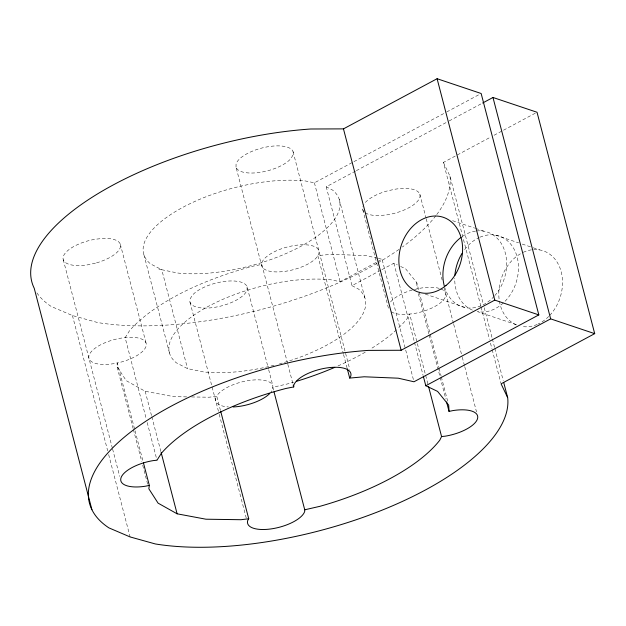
<?xml version="1.0" encoding="UTF-8"?>
<svg xmlns="http://www.w3.org/2000/svg" width="626" height="626" viewBox="0 0 626 626"><rect width="100%" height="100%" fill="white"/><g stroke="black" fill="none" stroke-linecap="round" stroke-linejoin="round"><path stroke-width="0.47" stroke-dasharray="3.13 2.35" d="M236.025 167.165L236.065 164.004A29.563 11.737 -14.6 0 1 268.452 146.656A29.563 11.737 -14.6 0 1 293.046 154.912L291.067 158.378A29.563 11.737 -14.6 0 1 260.659 172.26A29.563 11.737 -14.6 0 1 236.025 167.165L261.778 266.05A29.563 11.737 -14.6 0 0 286.411 271.144A29.563 11.737 -14.6 0 0 316.826 257.263L318.806 253.796A29.563 11.737 -14.6 0 0 294.212 245.541A29.563 11.737 -14.6 0 0 261.817 262.889L261.778 266.05M247.082 286.825L247.043 289.987A29.563 11.737 -14.6 0 1 214.655 307.335A29.563 11.737 -14.6 0 1 190.061 299.079L192.041 295.613A29.563 11.737 -14.6 0 1 222.457 281.731A29.563 11.737 -14.6 0 1 247.082 286.825L268.429 368.761M268.671 369.7L272.842 385.71L272.803 388.871A29.563 11.737 -14.6 0 1 270.823 392.338M133.135 428.489L116.937 366.296L117.289 362.9L121.162 362.063A29.563 11.737 -14.6 0 0 146.046 346.327A29.563 11.737 -14.6 0 0 128.698 337.336L121.46 338.071A29.563 11.737 -14.6 0 0 89.064 355.427A29.563 11.737 -14.6 0 0 113.658 363.675L117.289 362.9L134.786 429.796M355.451 171.141L326.224 186.791L332.539 190.069A103.454 41.089 -14.6 0 1 300.214 246.683A103.454 41.089 -14.6 0 1 177.674 273.022L161.774 269.728L150.569 263.922A103.454 41.089 -14.6 0 1 182.894 207.308A103.454 41.089 -14.6 0 1 305.441 180.969L314.401 182.823L353.08 162.103M353.94 161.649L445.908 112.383M446.768 111.921L479.43 94.424M356.311 170.679L448.279 121.413M449.139 120.951L481.801 103.462M480.854 306.224L443.396 162.416L490.643 137.102M494.078 135.263L502.67 130.662M503.531 130.2L537.03 112.257M274.016 365.271A103.454 41.089 -14.6 0 1 203.427 371.907L187.526 368.612L176.329 362.806A103.454 41.089 -14.6 0 1 208.654 306.192A103.454 41.089 -14.6 0 1 331.193 279.853L340.153 281.708L376.93 262.012M377.783 261.551L382.056 259.266L413.481 379.888M326.224 186.791L351.984 285.675L381.054 270.103M381.915 269.642L393.887 263.233L397.26 264.853M186.673 396.876L174.02 396.688L145.185 391.289L126.178 380.631L116.937 366.296M191.54 396.954L209.061 397.213L216.776 396.289L217.801 394.497A29.563 11.737 -14.6 0 1 248.209 380.616A29.563 11.737 -14.6 0 1 272.842 385.71M158.918 269.102L161.774 269.728L187.526 368.612M377.439 258.209L366.351 255.69L332.273 254.273L317.789 255.565L343.322 353.573M378.362 258.421L382.056 259.266M36.926 292.905A215.939 85.762 -14.6 0 0 51.254 306.49L72.436 315.543L97.633 322.546A216.768 86.091 -14.6 0 0 377.376 263.202M452.614 220.704L474.641 228.091M475.557 228.404L483.82 231.174M495.643 235.141L518.586 242.841M522.256 244.077L532.35 247.466M533.274 247.771L539.698 249.93M425.359 294.134L465.736 307.687M516.114 324.589L477.568 311.654A39.415 30.909 -71.4 0 0 518.445 269.282A39.415 30.909 -71.4 0 0 480.048 237.16M400.632 266.465L405.695 268.89L416.775 282.631L438.865 367.446M351.984 285.675L358.299 288.946A103.454 41.089 -14.6 0 1 279.579 363.792M443.396 162.416L449.992 176.242L483.264 303.97M135.028 430.735L143.158 461.824M484.25 307.757L492.138 338.032M492.38 338.979L494.603 347.493M494.845 348.439L503.226 380.608M481.104 307.17L489.485 339.339M490.471 343.126L491.95 348.799M492.192 349.746L500.823 382.862M419.843 194.287L425.97 217.832M426.22 218.779L442.159 279.986M444.374 288.469L453.451 323.329M453.701 324.276L462.043 356.311M462.285 357.258L464.5 365.74M464.742 366.68L476.527 411.916M439.108 368.385L441.072 375.929M441.322 376.868L447.95 402.315M418.364 293.617L428.92 334.135M429.162 335.082L439.961 376.547M440.211 377.486L445.853 399.161M427.832 383.777L409.662 314.041L405.922 314.424A29.563 11.737 -14.6 0 1 391.047 311.67M393.887 263.233L414.263 341.452M414.506 342.391L423.098 375.373M362.783 209.702L388.535 308.587M339.206 199.279L364.966 298.164M314.401 182.823L340.153 281.708M293.085 151.75L349.77 369.379M343.564 354.512L347 367.705M287.577 363.37L261.801 264.415L253.89 265.987A157.65 62.608 -14.6 0 0 129.566 330.661L125.153 337.696L146.21 418.747M287.827 364.309L292.733 383.159M273.554 390.084L272.819 387.259L287.952 383.816A157.65 62.608 -14.6 0 0 293.571 382.196M220.462 410.413L216.776 396.289L215.821 397.964A29.563 11.737 -14.6 0 0 228.427 406.923M190.022 302.241L218.975 413.371M219.217 414.318L246.221 517.976M143.902 254.712L169.654 353.588M120.333 244.289L146.085 343.165M145.185 391.289L151.57 415.797M151.813 416.736L160.898 451.604M147.196 422.519L156.985 460.212M133.385 429.436L141.726 461.472M142.712 465.243L147.619 484.094M63.265 259.696L112.344 448.106M112.594 449.053L119.707 476.378M72.436 315.543L107.68 450.837M108.666 454.625L130.106 536.936M416.775 282.631L417.135 288.907M476.519 230.955A39.415 30.909 -71.4 0 1 505.096 252.262A39.415 30.909 -71.4 0 1 494.853 295.55M494.196 296.294A39.415 30.909 -71.4 0 1 444.734 287.53M462.567 236.299A39.415 30.909 -71.4 0 1 475.596 231.08M365.287 212.785A29.563 11.737 -14.6 0 0 380.17 215.54L387.408 214.796A29.563 11.737 -14.6 0 0 419.803 197.448A29.563 11.737 -14.6 0 0 395.209 189.193L387.705 190.813A29.563 11.737 -14.6 0 0 363.776 204.483M364.035 211.745A29.563 11.737 -14.6 0 1 362.814 206.549M440.845 288.93A29.563 11.737 -14.6 0 1 441.51 301.928A29.563 11.737 -14.6 0 1 413.168 313.681L409.662 314.041L407.878 317.664A157.65 62.608 -14.6 0 1 397.197 329.182M390.554 301.959A29.563 11.737 -14.6 0 1 413.457 289.689L420.969 288.077A29.563 11.737 -14.6 0 1 439.194 288.375M523.203 252.348A39.415 30.909 -71.4 0 1 559.597 267.028A39.415 30.909 -71.4 0 1 549.401 315.762M548.712 316.466A39.415 30.909 -71.4 0 1 538.11 324.018M537.21 324.425A39.415 30.909 -71.4 0 1 521.615 326.443M516.442 324.917A39.415 30.909 -71.4 0 1 498.875 291.004A39.415 30.909 -71.4 0 1 520.801 253.585M472.387 310.128A39.415 30.909 -71.4 0 1 454.742 278.077M464.656 249.586A39.415 30.909 -71.4 0 1 479.148 237.559M449.992 176.242A216.768 86.091 -14.6 0 1 436.408 215M435.806 215.79A216.768 86.091 -14.6 0 1 402.354 247.02M398.981 249.43A216.768 86.091 -14.6 0 1 378.214 262.709M396.454 329.855A157.65 62.608 -14.6 0 1 370.506 349.018M365.24 352.156A157.65 62.608 -14.6 0 1 337.508 366.155M95.402 263.178L87.898 264.798A29.563 11.737 -14.6 0 1 63.304 256.543A29.563 11.737 -14.6 0 1 95.7 239.187L102.938 238.451A29.563 11.737 -14.6 0 1 120.294 247.442A29.563 11.737 -14.6 0 1 95.402 263.178"/><path stroke-width="0.94" d="M143.409 462.77L149.324 485.385L145.568 486.191A29.563 11.737 -14.6 0 1 120.974 477.935A29.563 11.737 -14.6 0 1 153.37 460.587L156.985 460.212L161.477 453.169A157.65 62.608 -14.6 0 1 285.8 388.496L293.719 386.931L293.735 385.397A29.563 11.737 -14.6 0 1 326.123 368.049A29.563 11.737 -14.6 0 1 350.716 376.304L349.699 378.073L364.183 376.782L398.269 378.198L413.974 381.774L538.822 314.901L481.151 93.501L437.097 78.719L343.463 128.878L310.629 129.003A215.939 85.762 -14.6 0 0 34.242 288.304L91.912 509.705M274.047 391.97L304.737 509.799L304.713 511.379A29.563 11.737 -14.6 0 1 272.326 528.727A29.563 11.737 -14.6 0 1 247.732 520.472L248.718 518.743L220.712 411.36M149.324 485.385L148.847 488.804L158.088 503.147L177.103 513.805L205.931 519.204L240.979 519.721L248.718 518.743M428.567 386.602L441.573 436.549L439.788 440.18A157.65 62.608 -14.6 0 1 319.87 506.332L304.737 509.799M482.662 103L492.975 97.476L537.03 112.257L594.7 333.65L501.066 383.808L507.663 397.635A216.768 86.091 -14.6 0 1 387.071 508.116A216.768 86.091 -14.6 0 1 155.303 543.947L130.106 536.936L108.924 527.882A215.939 85.762 -14.6 0 1 142.125 423.724A215.939 85.762 -14.6 0 1 368.299 350.396L401.133 350.27L494.767 300.112L538.822 314.901M423.34 376.32L425.797 385.741L550.645 318.869L594.7 333.65M446.588 401.994L449.045 411.415L452.88 410.593A29.563 11.737 -14.6 0 1 477.474 418.841A29.563 11.737 -14.6 0 1 445.078 436.197L441.573 436.549M425.797 385.741L437.605 391.406L448.685 405.139L449.045 411.415M492.975 97.476L550.645 318.869M437.097 78.719L494.767 300.112M503.719 382.502L507.663 397.635M343.463 128.878L401.133 350.27M347.25 368.651L349.699 378.073M293.226 385.045L293.719 386.931M161.148 452.551L177.103 513.805M454.883 275.338A39.415 30.909 -71.4 0 1 462.066 253.366M334.769 367.352A157.65 62.608 -14.6 0 1 296.38 381.359M269.751 393.519A29.563 11.737 -14.6 0 1 233.169 406.963M444.468 286.63A39.415 30.909 -71.4 0 1 461.033 237.387M445.947 285.526A39.415 30.909 -71.4 0 0 447.363 219.092A39.415 30.909 -71.4 0 0 398.864 259.32A39.415 30.909 -71.4 0 0 445.947 285.526"/></g></svg>
